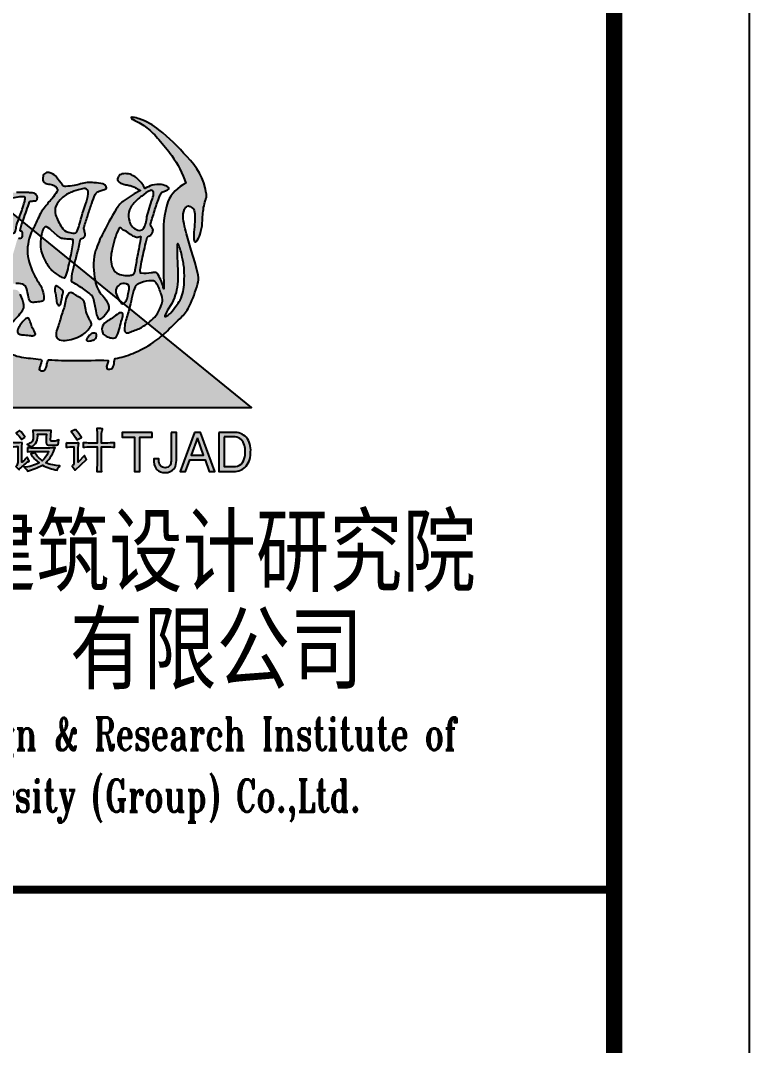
# Model space of a CAD drawing. Extents: x -345393 to -54719, y 203828 to 476815.
# Drawn here: x -98478 to -93093, y 441086 to 448663 of the extents above; entities that cross this region are included whole.
import ezdxf
from ezdxf.enums import TextEntityAlignment as Align

# ---------------------------------------------------------------- set-up
doc = ezdxf.new("R2010")
doc.units = 0
doc.header["$LTSCALE"] = 1000
doc.header["$MEASUREMENT"] = 0
doc.layers.get('0').update_dxf_attribs({"color": 252, "linetype": 'CONTINUOUS'})
doc.layers.add('图框', color=252, linetype='CONTINUOUS')
doc.styles.add('TKZ1_tjhts.shx', font='tjromant.shx', dxfattribs={"bigfont": 'tjhts.shx'})

# ---------------------------------------------------------------- blocks, each defined once
blk = doc.blocks.new('TJAD_TK_LOGO')
at = {"layer": '图框'}
for points in [[(0.3088, 0.2387, -0.055111), (0.2978, 0.218, -0.399817), (0.2889, 0.2131, -0.15154), (0.2813, 0.2164, -0.301448), (0.2805, 0.2256, 0.010306), (0.2893, 0.248, -0.01851), (0.2158, 0.3296, -0.103184), (0.1567, 0.4231, -0.120959), (0.1559, 0.5005, 0.063512), (0.1683, 0.6375, 0.024265), (0.1633, 0.7157, -0.039016), (0.1589, 0.7586, -0.148803), (0.1672, 0.7952, -0.063522), (0.1899, 0.8185, -0.021561), (0.1991, 0.8269), (0, 0.9887), (0, 0.0136), (1.2, 0.0136), (0.9015, 0.2562, -0.02734), (0.8698, 0.2318, -0.056811), (0.8015, 0.1955, -0.043653), (0.7428, 0.1781, 0.070224), (0.7398, 0.1676, -0.155586), (0.7336, 0.1464, -0.268078), (0.7145, 0.1445, 0.046034), (0.7138, 0.1514, -0.10837), (0.7157, 0.158, 0.067272), (0.7193, 0.1723, 0.007869), (0.606, 0.1714, -0.018474), (0.519, 0.1742, 0.089356), (0.5135, 0.1595, -0.084297), (0.509, 0.1441, -0.378712), (0.4979, 0.1366, -0.129516), (0.4872, 0.1418, 0.010082), (0.4893, 0.1483, -0.06366), (0.4927, 0.1585, -0.047427), (0.496, 0.17, 0.412458), (0.4928, 0.175, 0.04646), (0.4591, 0.1791, -0.083304), (0.3984, 0.1918, -0.056916)], [(0.4736, 0.7314, 0.018572), (0.4732, 0.7314), (0.4732, 0.7318, 0.06936), (0.4703, 0.733, 0.047212), (0.46, 0.7347, 0.024282), (0.4431, 0.7352, -0.000753), (0.4115, 0.7353, -0.013374), (0.3921, 0.7358, -0.164458), (0.3817, 0.7396, -0.15617), (0.3755, 0.7508, 0.064833), (0.3714, 0.765, 0.17195), (0.3603, 0.7744, 0.077232), (0.3482, 0.7786, 0.099365), (0.3407, 0.7784, 0.128164), (0.3354, 0.7756, 0.199677), (0.3314, 0.766, 0.156287), (0.3348, 0.7545, 0.086381), (0.3434, 0.7463, 0.029794), (0.3514, 0.742, -0.218512), (0.3587, 0.7337, -0.050196), (0.3602, 0.726, -0.223734), (0.3564, 0.7197, -0.013892), (0.3452, 0.7082), (0.3589, 0.6971, -0.00619), (0.3868, 0.7123, -0.093205), (0.4339, 0.7212, -0.103421), (0.4394, 0.72, -0.384925), (0.4409, 0.717, -0.045853), (0.4384, 0.7029, -0.014561), (0.4233, 0.6576, 0.006316), (0.4195, 0.6478), (0.4323, 0.6374, -0.003465), (0.4348, 0.6445, -0.002724), (0.4557, 0.7043, -0.338072), (0.4611, 0.707, 0.005218), (0.4734, 0.7074, 0.309415), (0.4756, 0.7082, 0.132077), (0.4786, 0.7099, 0.147744), (0.4814, 0.7154, 0.135646), (0.4808, 0.7231, 0.18433)], [(0.7559, 0.3745, 0.010654), (0.7583, 0.3709, 0.091005), (0.7649, 0.363, 0.311976), (0.7704, 0.3627)]]:
    blk.add_hatch(color=256, dxfattribs=at).paths.add_polyline_path(points)
h = blk.add_hatch(color=256, dxfattribs=at)
h.paths.add_polyline_path([(0.9815, 0.6879, -0.266995), (0.9881, 0.6909, -0.078548), (0.9944, 0.6887, -0.061401), (1.0014, 0.6847, -0.140506), (1.0072, 0.6756, -0.075077), (1.01, 0.6533, -0.023792), (1.0084, 0.6201, 0.028581), (1.0066, 0.5847, 0.083513), (1.0086, 0.5717, 0.556873), (1.0142, 0.5709, 0.099876), (1.0276, 0.5963, 0.058859), (1.0349, 0.6333, 0.00868), (1.0364, 0.6602, -0.055868), (1.0453, 0.7097, 0.012909), (1.0489, 0.7191, 0.07627), (1.0482, 0.7339, 0.168287), (0.9831, 0.856, 0.045812), (0.8895, 0.9461, 0.082299), (0.8236, 0.9829, 0.045024), (0.8019, 0.9879, 0.184323), (0.7964, 0.9871, 0.401214), (0.7969, 0.9849, 0.073894), (0.8027, 0.9803, 0.009968), (0.8278, 0.9671, -0.045085), (0.8493, 0.9526, -0.042435), (0.8895, 0.9133, -0.014659), (0.9326, 0.8595, -0.075958), (0.9793, 0.7665, 0.183281), (0.9189, 0.7042, 0.093166), (0.9053, 0.5774, 0.002645), (0.9049, 0.5388), (0.9501, 0.5388, -0.021718), (0.9509, 0.5614, -0.060902), (0.9515, 0.5634, -0.750169), (0.9534, 0.5633, -0.062141), (0.956, 0.5585, -0.02804), (0.962, 0.5406, -0.001207), (0.9625, 0.5388), (0.9987, 0.5388), (0.9978, 0.5418), (0.9864, 0.5809, -0.042759), (0.9711, 0.6483, -0.166183), (0.9757, 0.68, -0.02967)])
h.paths.add_polyline_path([(0.9205, 0.7467, 0.337691), (0.9223, 0.7504, 0.234051), (0.9175, 0.7558, 0.085029), (0.898, 0.762, 0.109404), (0.8666, 0.76, 0.027051), (0.8419, 0.7495, 0.096966), (0.8201, 0.7794, 0.147389), (0.7879, 0.798, 0.110178), (0.7649, 0.7978, 0.193659), (0.7543, 0.7891, 0.105864), (0.7507, 0.7813, 0.322715), (0.7561, 0.77, 0.090222), (0.7753, 0.7627, 0.021428), (0.79, 0.7597, -0.062248), (0.8018, 0.7563, -0.0489), (0.8136, 0.7497, 0.061445), (0.8276, 0.7426, 0.045204), (0.7732, 0.709, 0.105153), (0.7461, 0.6801, 0.017534), (0.699, 0.5933, 0.04727), (0.6765, 0.5388), (0.7311, 0.5388, -0.016538), (0.7329, 0.5457, -0.06987), (0.7549, 0.6147, -0.55525), (0.7623, 0.616, 0.087068), (0.7725, 0.608, 0.000587), (0.779, 0.6054, 0.051645), (0.7807, 0.6041, 0.002312), (0.7982, 0.5921, 0.1078), (0.8147, 0.5849, 0.06971), (0.8302, 0.5876, -0.002349), (0.8243, 0.554, -0.014725), (0.8217, 0.5388), (0.8389, 0.5388, -0.003665), (0.8417, 0.5498, -0.003176), (0.8503, 0.5842, -0.214328), (0.8554, 0.5888, 0.079005), (0.8638, 0.5943, 0.136284), (0.8689, 0.6041, 0.042038), (0.8698, 0.6101, 0.121208), (0.8685, 0.6149, 0.033156), (0.8637, 0.6221, -0.089896), (0.8614, 0.627, -0.153361), (0.8622, 0.6323, -0.00558), (0.8761, 0.6782, -0.02004), (0.8922, 0.7241, -0.10938), (0.8997, 0.7368, 0.024126), (0.911, 0.7409, 0.094696)])
h.paths.add_polyline_path([(0.8709, 0.7365, -0.143663), (0.8674, 0.7141, 0.018808), (0.8493, 0.6538, -0.117601), (0.8367, 0.6124, -0.229986), (0.8191, 0.6095, -0.2857), (0.7904, 0.6393, -0.267121), (0.8025, 0.6968, -0.053371), (0.8316, 0.7238, -0.07094), (0.8606, 0.7426, -0.49062)], flags=16)
h = blk.add_hatch(color=256, dxfattribs=at)
h.paths.add_polyline_path([(0.7123, 0.7547, 0.083086), (0.7078, 0.7611, 0.127732), (0.7011, 0.7644, 0.060999), (0.6727, 0.7685, 0.050289), (0.6488, 0.769, 0.061315), (0.6263, 0.7647, -0.058239), (0.6053, 0.759, -0.023274), (0.5769, 0.7559, -0.318074), (0.5654, 0.7615, -0.012807), (0.5459, 0.787, 0.176594), (0.5273, 0.8007, 0.141446), (0.5118, 0.8023, 0.254042), (0.5015, 0.7926, 0.094349), (0.5002, 0.7774, 0.272202), (0.5073, 0.7669, 0.06938), (0.523, 0.7632, -0.099001), (0.5405, 0.7575, -0.173209), (0.5486, 0.7467, -0.244282), (0.547, 0.7377, -0.042049), (0.5309, 0.7159, 0.019533), (0.5043, 0.6835, 0.074328), (0.4889, 0.6592, -0.003717), (0.4656, 0.6104), (0.4938, 0.5874, -0.03259), (0.4985, 0.6073, -0.114709), (0.5043, 0.6174), (0.5072, 0.6195), (0.5091, 0.6202), (0.5118, 0.6201), (0.5142, 0.6193), (0.5231, 0.6138), (0.5294, 0.6085), (0.5482, 0.5915), (0.5545, 0.5865), (0.5549, 0.5865, 0.137325), (0.5628, 0.5817, 0.052206), (0.5812, 0.5795, -0.039081), (0.5963, 0.5784, -0.061234), (0.5998, 0.5775, -0.389955), (0.6022, 0.5741, -0.015439), (0.6014, 0.5665, -0.009793), (0.5919, 0.5135, -0.001555), (0.5909, 0.5086), (0.6061, 0.4962, -0.005675), (0.6129, 0.5218, 0.021764), (0.6244, 0.5699, -0.037231), (0.6265, 0.5785, -0.166808), (0.6296, 0.5808, 0.014415), (0.6366, 0.5837, 0.232872), (0.6415, 0.5909, 0.087887), (0.641, 0.6009, 0.002273), (0.6378, 0.6149, -0.178357), (0.6381, 0.6188, -0.001216), (0.6509, 0.6596, -0.011476), (0.6643, 0.6991, -0.017032), (0.6756, 0.7288, -0.192629), (0.6888, 0.7399, -0.05264), (0.7021, 0.7447, 0.121865), (0.7115, 0.7475, 0.384919)])
h.paths.add_polyline_path([(0.5967, 0.7372, -0.021509), (0.6281, 0.7468, -0.053885), (0.6378, 0.7487, -0.363115), (0.652, 0.7407, -0.093078), (0.646, 0.7046, 0.023125), (0.6222, 0.6265, -0.067346), (0.6135, 0.6034, -0.278742), (0.6057, 0.5995, -0.067064), (0.5855, 0.6021, -0.223721), (0.5632, 0.6194, -0.070697), (0.543, 0.6609, -0.171192), (0.5437, 0.69, -0.090372), (0.5638, 0.7166, -0.097027)], flags=16)
h = blk.add_hatch(color=256, dxfattribs=at)
h.paths.add_polyline_path([(0.4195, 0.6478), (0.3589, 0.6971, 0.122439), (0.3441, 0.6794, 0.077208), (0.3376, 0.6622, 0.221374), (0.3431, 0.6401, -0.044103), (0.3534, 0.6251, 0.092474), (0.3673, 0.6059, 0.149827), (0.383, 0.5987, 0.078107), (0.4006, 0.5996, 0.300992), (0.4085, 0.6066, 0.003448), (0.4116, 0.6244, -0.014936)])
h.paths.add_polyline_path([(0.4481, 0.5312, -0.118411), (0.4656, 0.6104), (0.4323, 0.6374, 0.013731), (0.4236, 0.6091, 0.354128), (0.4255, 0.6066, 0.149403), (0.4255, 0.6062, -0.033756), (0.429, 0.6051, -0.301225), (0.4322, 0.6016, -0.067966), (0.4306, 0.5853, -0.155357), (0.4255, 0.5826, -0.0383), (0.4175, 0.5813, 0.394404), (0.4141, 0.5771, -0.002997), (0.3933, 0.5061, 0.027314), (0.3759, 0.4366, 0.262389), (0.3769, 0.4312, 0.054171), (0.4093, 0.4301, -0.120269), (0.4322, 0.4278, -0.238212), (0.445, 0.4145, -0.030328), (0.4518, 0.3843, 0.177342), (0.4589, 0.3692, 0.189169), (0.4732, 0.3674, 0.024901), (0.4941, 0.3699, 0.43233), (0.5035, 0.3812, 0.054023), (0.4992, 0.4064, 0.072563), (0.4928, 0.4227, -0.024272), (0.4732, 0.4551, -0.09052)])
h.paths.add_polyline_path([(0.5909, 0.5086), (0.4938, 0.5874, 0.02545), (0.492, 0.5716, 0.128799), (0.5009, 0.5201, 0.044216), (0.5216, 0.4843, 0.076323), (0.548, 0.4604, 0.034366), (0.5624, 0.4519, 0.076032), (0.5722, 0.4489, 0.341488), (0.575, 0.4509, 0.069217), (0.5844, 0.4795, 0.009229)])
h.paths.add_polyline_path([(0.6061, 0.4962, 0.003269), (0.6024, 0.4814, 0.051211), (0.5967, 0.4451, 0.204101), (0.5987, 0.435, -0.011598), (0.6232, 0.4203, -0.044991), (0.6598, 0.3936, -0.200983), (0.6695, 0.3801, -0.006426), (0.6785, 0.3385, 0.079721), (0.6871, 0.3112, 0.326464), (0.6907, 0.3094, 0.087838), (0.6948, 0.3111, 0.087656), (0.7146, 0.3317, 0.286319), (0.7196, 0.3603, 0.076349), (0.7011, 0.3885, -0.160397), (0.6755, 0.4398), (0.6755, 0.4398)])
h.paths.add_polyline_path([(0.8517, 0.2966), (0.7903, 0.3465, 0.007087), (0.7769, 0.3013, 0.070922), (0.7741, 0.2754, 0.248353), (0.779, 0.265, 0.199635), (0.7954, 0.2684, -0.006886), (0.8134, 0.2746, 0.05678), (0.8467, 0.293, 0.006803)])
h = blk.add_hatch(color=256, dxfattribs=at)
h.paths.add_polyline_path([(0.393, 0.5629, -0.011586), (0.3965, 0.5787, 0.253288), (0.3961, 0.5791, 0.095247), (0.3878, 0.5795, -0.0106), (0.3763, 0.5795, -0.133876), (0.3608, 0.5833, -0.082431), (0.3451, 0.5964, -0.01622), (0.3317, 0.6124, 0.042319), (0.324, 0.621, 0.140851), (0.3172, 0.6238, 0.145933), (0.3085, 0.6218, 0.038492), (0.302, 0.6178), (0.3016, 0.6178, 0.000616), (0.3, 0.6162, 0.032553), (0.2979, 0.6148, 0.095329), (0.2942, 0.6103, 0.096767), (0.2905, 0.5971, -0.001525), (0.2876, 0.5737, 0.034244), (0.285, 0.5522, 0.085899), (0.2916, 0.5041, 0.097395), (0.3137, 0.4669, 0.083463), (0.3395, 0.445, 0.098864), (0.3517, 0.4407, 0.30663), (0.3559, 0.443, 0.075685), (0.3606, 0.4535, 0.009946), (0.371, 0.4905, -0.023424), (0.3776, 0.5099, 0.034776)])
h.paths.add_polyline_path([(0.3331, 0.3723, 0.321528), (0.3303, 0.3767, 0.021484), (0.2909, 0.382, 0.022843), (0.2815, 0.3822, 0.102534), (0.2763, 0.381, 0.130045), (0.2718, 0.3783, 0.267367), (0.2712, 0.3737, -0.005872), (0.2757, 0.3643, 0.058515), (0.2798, 0.3554, 0.081344), (0.2949, 0.3383, 0.099387), (0.3095, 0.3298, 0.035917), (0.3152, 0.3284, 0.245908), (0.3185, 0.3297, 0.105203), (0.327, 0.3486, -0.034055), (0.3316, 0.3653, 0.056891)])
h.paths.add_polyline_path([(0.4315, 0.3396, 0.245812), (0.436, 0.3593, 0.065072), (0.4255, 0.3925, 0.134826), (0.4253, 0.3934, -0.114996), (0.4251, 0.3945, 0.061748), (0.4182, 0.4045, 0.16919), (0.4099, 0.4088, 0.009694), (0.3932, 0.4108, 0.017654), (0.3823, 0.4116, 0.044621), (0.3745, 0.4112, 0.15913), (0.3675, 0.4082, 0.263058), (0.3666, 0.4036, 0.037983), (0.3754, 0.3845, -0.091013), (0.3784, 0.3745, -0.183458), (0.3763, 0.3696, -0.186991), (0.3705, 0.3666, -0.076588), (0.3638, 0.3668, 0.012233), (0.357, 0.368, 0.175338), (0.3532, 0.367, 0.023216), (0.3404, 0.3302, 0.04069), (0.3358, 0.3123, 0.28537), (0.3389, 0.3059, 0.048651), (0.3472, 0.3023, -0.083296), (0.3595, 0.2951, 0.044689), (0.3674, 0.2887, 0.196761), (0.3781, 0.2876, 0.127879), (0.3954, 0.2982, 0.050671)])
h.paths.add_polyline_path([(0.4633, 0.2851, 0.013244), (0.4608, 0.2933, 0.042352), (0.4538, 0.3106, 0.086452), (0.451, 0.3142, 0.181931), (0.4475, 0.3144, 0.105167), (0.437, 0.3071, 0.063777), (0.4225, 0.2892, 0.079039), (0.415, 0.2726, 0.295118), (0.4173, 0.2626, 0.12746), (0.4262, 0.259, 0.051219), (0.4378, 0.2577, -0.006938), (0.4592, 0.2552, 0.101871), (0.4716, 0.2561, 0.282022), (0.4753, 0.2604, 0.127329), (0.4734, 0.2662), (0.4732, 0.2662, -0.004335)])
h.paths.add_polyline_path([(0.6577, 0.3076, -0.058552), (0.6453, 0.3355, -0.043685), (0.6412, 0.3591, 0.088622), (0.6365, 0.3722, 0.151789), (0.6215, 0.3846, -0.046532), (0.6062, 0.3942, 0.04555), (0.5995, 0.3981, 0.043142), (0.5967, 0.3991), (0.5966, 0.3994, 0.251715), (0.5858, 0.3963, 0.137334), (0.5764, 0.371, -0.022108), (0.5712, 0.349, 0.025269), (0.5573, 0.3052, -0.028381), (0.5499, 0.2836, 0.095667), (0.5444, 0.258, 0.266705), (0.5545, 0.2414, 0.133638), (0.5811, 0.2399, 0.117773), (0.6341, 0.259, 0.081266), (0.6603, 0.2854, 0.080524), (0.6632, 0.2917), (0.6632, 0.292), (0.6636, 0.2924), (0.6636, 0.2952), (0.6632, 0.2952, 0.059624)])
h.paths.add_polyline_path([(0.5675, 0.4064, 0.121011), (0.5636, 0.4099, 0.051248), (0.5498, 0.4198, 0.077555), (0.5447, 0.4219, 0.238499), (0.5422, 0.4212, 0.167798), (0.5412, 0.4181, 0.09655), (0.5414, 0.3999, -0.014406), (0.5433, 0.3923, -0.00033), (0.5454, 0.375, 0.1059), (0.5513, 0.3573, 0.313865), (0.5557, 0.3565, 0.231713), (0.5604, 0.3643, 0.026659), (0.5643, 0.3846, -0.007425), (0.5681, 0.3998, 0.16995)])
h.paths.add_polyline_path([(0.6788, 0.2495, 0.082015), (0.6802, 0.2581, 0.360369), (0.6746, 0.2636, 0.094324), (0.6683, 0.2635, 0.109868), (0.6658, 0.2629, -0.017853), (0.6636, 0.2619), (0.6632, 0.2619, 0.095638), (0.6515, 0.2506, 0.069381), (0.6467, 0.2423, 0.391778), (0.6489, 0.2376, 0.16265), (0.6584, 0.2374, 0.029698), (0.6632, 0.2387), (0.6636, 0.2387, 0.027865), (0.6738, 0.2427, 0.232972)])
h.paths.add_polyline_path([(0.7651, 0.3086, -0.00792), (0.7663, 0.3122, -0.04061), (0.7673, 0.3161, 0.057732), (0.7686, 0.323, 0.231089), (0.7664, 0.3309, 0.223752), (0.7548, 0.3302, 0.032861), (0.7336, 0.3152, -0.012035), (0.7156, 0.3033, 0.160241), (0.7001, 0.2874, 0.160304), (0.6998, 0.2673, 0.221951), (0.7087, 0.2557, 0.080228), (0.7255, 0.2484, 0.124433), (0.7414, 0.2473, 0.177577), (0.7482, 0.2548, 0.06059), (0.7578, 0.2826, -0.013372)])
h = blk.add_hatch(color=256, dxfattribs=at)
h.paths.add_polyline_path([(0.9516, 0.4998, -0.00262), (0.9505, 0.5265, -0.01182), (0.9501, 0.5388), (0.9049, 0.5388, 0.006126), (0.9053, 0.4493, 0.002492), (0.906, 0.4122, 0.048247), (0.8873, 0.4597, 0.065909), (0.8831, 0.4654, 0.224936), (0.8775, 0.467, 0.038284), (0.8638, 0.4659, -0.06616), (0.83, 0.4648, -0.485088), (0.8272, 0.4672, -0.101913), (0.8282, 0.4872, -0.016956), (0.8389, 0.5388), (0.8217, 0.5388, -0.017973), (0.8174, 0.5204, -0.010562), (0.8098, 0.4759, -0.208845), (0.8025, 0.4605, -0.11949), (0.791, 0.4574, -0.131776), (0.7484, 0.4648, -0.127624), (0.7317, 0.4882, -0.118385), (0.7311, 0.5388), (0.6765, 0.5388, 0.005191), (0.6747, 0.5326, 0.105733), (0.6755, 0.4398), (0.7181, 0.4052), (0.7448, 0.4052, -0.078177), (0.7468, 0.4144, -0.129583), (0.7582, 0.4264, -0.224047), (0.779, 0.4292, -0.071036), (0.7797, 0.4292, 0.101063), (0.781, 0.4285, -0.019588), (0.7826, 0.4281, -0.023828), (0.7843, 0.4274, -0.322257), (0.7901, 0.4162, -0.013384), (0.7884, 0.4052), (0.8042, 0.4052, -0.014271), (0.8075, 0.414, -0.194353), (0.8209, 0.4295, -0.094044), (0.855, 0.4388, -0.035175), (0.8707, 0.4396, -0.177154), (0.8802, 0.4322, -0.054292), (0.8934, 0.4052), (0.9481, 0.4052, 0.016129), (0.9506, 0.4167, 0.043741), (0.9529, 0.4602, 0.012835)])
h.paths.add_polyline_path([(1.0212, 0.4578), (1.011, 0.5001), (0.9987, 0.5388), (0.9625, 0.5388, -0.013434), (0.9677, 0.518, -0.01242), (0.9716, 0.4981, -0.017255), (0.9742, 0.4791, -0.024091), (0.974, 0.4334, -0.03797), (0.9709, 0.4052), (1.0122, 0.4052, 0.01383), (1.0187, 0.4273, 0.116879)])
h.paths.add_polyline_path([(0.9667, 0.319, 0.068823), (0.9925, 0.3556, 0.031999), (1.0122, 0.4052), (0.9709, 0.4052, -0.002893), (0.9705, 0.403, -0.072675), (0.9603, 0.3746, -0.038888), (0.9477, 0.3552, -0.02059), (0.9288, 0.3321, -0.114728), (0.9232, 0.3261, -0.052839), (0.9136, 0.3198), (0.911, 0.3189), (0.9088, 0.319), (0.9087, 0.322), (0.9144, 0.3343), (0.9184, 0.3407), (0.9328, 0.3631), (0.9415, 0.3829), (0.9415, 0.384, 0.030329), (0.9481, 0.4052), (0.8934, 0.4052, -0.019139), (0.8966, 0.395, -0.131139), (0.901, 0.3705, -0.068706), (0.8883, 0.3366, -0.106182), (0.8705, 0.3122, -0.027075), (0.8517, 0.2966), (0.9015, 0.2562, 0.015633), (0.9183, 0.2717, -0.009266)])
h = blk.add_hatch(color=256, dxfattribs=at)
h.paths.add_polyline_path([(0.7975, 0.3787, -0.041396), (0.8042, 0.4052), (0.7884, 0.4052, -0.011453), (0.7864, 0.3958, -0.01007), (0.7826, 0.3786, -0.034546), (0.7785, 0.3708, -0.087737), (0.7704, 0.3627), (0.7903, 0.3465), (0.7903, 0.3465, 0.020125)])
h.paths.add_polyline_path([(0.7448, 0.4052), (0.7181, 0.4052), (0.7559, 0.3745, -0.051476), (0.7466, 0.3933, -0.099669)])
h = blk.add_hatch(color=256, dxfattribs=at)
h.paths.add_polyline_path([(0.1087, -0.0549, 0.215782), (0.0955, -0.0527, 0.067417), (0.0878, -0.0572, -0.168397), (0.0723, -0.0608, -0.018722), (0.0557, -0.0587, 0.069135), (0.0371, -0.0584, -0.211583), (0.0322, -0.0571, 0.012327), (0.0271, -0.0542, 0.18165), (0.0227, -0.0546, 0.234564), (0.0145, -0.0607, 0.06939), (0.0092, -0.0773, 0.040114), (0.004, -0.1264, 0.00862), (0.0038, -0.1509, 0.034302), (0.0033, -0.1865, 0.240525), (0.0113, -0.1992, 0.151405), (0.014, -0.1995, 0.254247), (0.0165, -0.1924, 0.038225), (0.0174, -0.1663, -0.061608), (0.0194, -0.1463, 0.026815), (0.0223, -0.1127, -0.054652), (0.0257, -0.0929, -0.028262), (0.0289, -0.0835, -0.253686), (0.0385, -0.0789, 0.007206), (0.0489, -0.0782, -0.006599), (0.0729, -0.0746, 0.009999), (0.0841, -0.0723, -0.062381), (0.0934, -0.0735, -0.15567), (0.0993, -0.0771, -0.051163), (0.1052, -0.0853, -0.102101), (0.1065, -0.0911, -0.03095), (0.1072, -0.1291, 0.010088), (0.1069, -0.1503, -0.131285), (0.1038, -0.1627, -0.019629), (0.1006, -0.1683, -0.485137), (0.0962, -0.1696, 0.001583), (0.093, -0.1677, 0.165296), (0.0875, -0.1704, 0.24859), (0.0847, -0.1785, 0.066176), (0.0882, -0.1886, 0.038595), (0.0909, -0.1945, 0.378365), (0.0951, -0.1957, 0.077759), (0.1038, -0.1826, 0.016012), (0.1121, -0.17, 0.054651), (0.1183, -0.1552, 0.087206), (0.1231, -0.1116, 0.064902), (0.1173, -0.0684, 0.144064)])
h.paths.add_polyline_path([(0.0629, -0.0931), (0.0559, -0.0934), (0.0526, -0.0942), (0.0487, -0.0957), (0.0473, -0.0971), (0.0457, -0.0999, 0.333571), (0.0462, -0.1038, 0.045952), (0.0523, -0.1067, 0.064784), (0.0622, -0.1092, 0.210865), (0.0684, -0.1072, 0.127927), (0.0706, -0.102, 0.211886), (0.0696, -0.0958, 0.12013), (0.0674, -0.0941)], flags=17)
h.paths.add_polyline_path([(0.058, -0.146, -0.039434), (0.0609, -0.152, 0.054133), (0.0642, -0.1578, 0.123184), (0.0796, -0.1504, 0.140353), (0.0842, -0.1429, 0.284617), (0.0828, -0.1391, -0.012464), (0.0763, -0.135, 0.016141), (0.0639, -0.1258, -0.029736), (0.0406, -0.1269, -0.149024), (0.0367, -0.13, 0.190304), (0.0335, -0.134, 0.089845), (0.0332, -0.143, 0.171078), (0.0413, -0.1572, 0.249801), (0.0503, -0.1586, 0.378768), (0.055, -0.1529, 0.031236), (0.054, -0.1458), (0.0561, -0.1439)], flags=17)
h.paths.add_polyline_path([(0.1936, -0.0808, -0.130766), (0.1929, -0.0832, -0.049), (0.1889, -0.0904, 0.175351), (0.1867, -0.0955, 0.389375), (0.1886, -0.0971, 0.146359), (0.1966, -0.0935, 0.079034), (0.2024, -0.0886, 0.101244), (0.205, -0.0836, 0.132531), (0.2051, -0.0769, 0.067751), (0.2031, -0.0722, 0.050259), (0.1996, -0.0676, 0.454265), (0.198, -0.0678, 0.06765), (0.196, -0.0731, 0.007561)])
h.paths.add_polyline_path([(0.189, -0.104, 0.313541), (0.1862, -0.1002, 0.335576), (0.1832, -0.1018, 0.015792), (0.1784, -0.1349, -0.057755), (0.1712, -0.1608, 0.000363), (0.1628, -0.1859, 0.094511), (0.1671, -0.2072, 0.230423), (0.1705, -0.2113, 0.369117), (0.1764, -0.2058, 0.039319), (0.18, -0.1854, -0.109188), (0.1887, -0.1489, 0.00425), (0.1908, -0.1434, 0.032369), (0.1887, -0.118, -0.025515)])
h.paths.add_polyline_path([(0.251, -0.0452, 0.093827), (0.2363, -0.0633, 0.302072), (0.2373, -0.0679, 0.296548), (0.2444, -0.0681, 0.04254), (0.259, -0.0604, -0.129019), (0.2753, -0.0571, -0.117204), (0.2785, -0.0581, -0.328405), (0.2786, -0.0608, -0.051459), (0.2703, -0.0723, 0.085646), (0.2604, -0.09, 0.031903), (0.2597, -0.0932, -0.315533), (0.2562, -0.0979, -0.134544), (0.2509, -0.099, -0.408117), (0.2479, -0.0961, 0.035639), (0.2445, -0.0851, 0.084333), (0.2416, -0.0806, 0.358627), (0.239, -0.0802, 0.227473), (0.2329, -0.092, 0.148882), (0.235, -0.0994, -0.254787), (0.2358, -0.1059, -0.110418), (0.229, -0.1131, -0.032156), (0.2173, -0.1207, 0.122106), (0.2102, -0.1279, 0.074479), (0.2035, -0.1443, 0.233421), (0.2058, -0.152, 0.316166), (0.2167, -0.1523, 0.122903), (0.2315, -0.1397, 0.056501), (0.2413, -0.1246, -0.025506), (0.2474, -0.11, -0.174643), (0.2597, -0.1006, 0.004602), (0.2657, -0.0979, -0.251477), (0.2643, -0.107, -0.130218), (0.2586, -0.1116, 0.16089), (0.2539, -0.1165, 0.172735), (0.253, -0.123, 0.448793), (0.2607, -0.1246, 0.141971), (0.272, -0.1086, 0.057248), (0.2765, -0.0945, -0.334885), (0.2836, -0.0873, -0.076773), (0.2877, -0.0871, -0.545841), (0.2894, -0.0894, -0.008092), (0.2895, -0.1045, 0.139136), (0.2949, -0.1235, 0.144746), (0.301, -0.1277, 0.355116), (0.3041, -0.1263, 0.046986), (0.3064, -0.118, 0.052614), (0.3072, -0.1148, 0.237681), (0.3057, -0.1128, 0.025436), (0.3015, -0.1114, -0.354836), (0.298, -0.1075, -0.049448), (0.2968, -0.0935, -0.035628), (0.2969, -0.0883, -0.387964), (0.3001, -0.084, -0.009611), (0.3071, -0.0814, 0.187317), (0.3113, -0.0778, 0.232403), (0.3115, -0.0721, 0.143525), (0.3105, -0.0719, 0.022411), (0.2879, -0.0821, -0.00319), (0.2795, -0.086, -0.206179), (0.276, -0.0863, -0.165764), (0.2735, -0.0838, -0.217969), (0.274, -0.0802, -0.110096), (0.2841, -0.0684, -0.031862), (0.2964, -0.0594, 0.078929), (0.2994, -0.0567, 0.264707), (0.2996, -0.0548, 0.034215), (0.298, -0.0525, 0.174735), (0.2957, -0.0516, 0.001752), (0.2917, -0.0518, -0.177458), (0.2867, -0.0505, -0.140307), (0.2831, -0.0469, -0.275752), (0.2842, -0.0412, 0.167681), (0.2852, -0.035, 0.301407), (0.2787, -0.0302, 0.08311), (0.273, -0.0304, 0.130737)])
h.paths.add_polyline_path([(0.3265, -0.1185, 0.027579), (0.3434, -0.1267, 0.154526), (0.3537, -0.1275, 0.082415), (0.3631, -0.1246, 0.312986), (0.3634, -0.1187, 0.221824), (0.3602, -0.1161, 0.031656), (0.355, -0.1158, -0.00721), (0.3422, -0.1122, -0.071904), (0.3274, -0.106, -0.267193), (0.324, -0.1005, -0.023267), (0.3278, -0.0922, 0.395574), (0.3247, -0.0851, 0.188464), (0.3166, -0.0869, 0.051998), (0.3107, -0.0902, 0.108508), (0.3062, -0.0972, 0.200123), (0.3045, -0.1041, 0.191616), (0.3078, -0.1086, -0.01282)])
h.paths.add_polyline_path([(0.3061, -0.1345, 0.188222), (0.2987, -0.1344, 0.20573), (0.2909, -0.1393, 0.018376), (0.2852, -0.1492, -0.117409), (0.2773, -0.1592, -0.060927), (0.2765, -0.1465, 0.215117), (0.2745, -0.1419, 0.470033), (0.2699, -0.1433, -0.045545), (0.2616, -0.1486, -0.074224), (0.2553, -0.1514, -0.568137), (0.252, -0.1485, -0.07678), (0.2526, -0.1441, 0.100197), (0.2529, -0.1346, 0.387299), (0.2502, -0.1327, 0.118665), (0.2478, -0.1338, 0.185429), (0.2406, -0.1469, -0.018374), (0.2387, -0.1583, 0.026924), (0.2355, -0.1694, -0.013447), (0.2349, -0.18, 0.097057), (0.2361, -0.1921, 0.277047), (0.2398, -0.1951, 0.192921), (0.2429, -0.1932, 0.125735), (0.2464, -0.1796, -0.084178), (0.2486, -0.1648, -0.292454), (0.2566, -0.1598, -0.427415), (0.2627, -0.1662, -0.039723), (0.2621, -0.1773, 0.744354), (0.2674, -0.1794, 0.173973), (0.2753, -0.1721, -0.079593), (0.2831, -0.1615, 0.037997), (0.2923, -0.1518, -0.536451), (0.3002, -0.1519, -0.220641), (0.3027, -0.1657, -0.033334), (0.3, -0.1785, -0.02197), (0.2922, -0.1962, -0.036413), (0.288, -0.2042, 0.059035), (0.2879, -0.2046, 0.221247), (0.2894, -0.2077, 0.229092), (0.2907, -0.2079, 0.104052), (0.2938, -0.2056, 0.039622), (0.3034, -0.1893, 0.031663), (0.3116, -0.1728, 0.083922), (0.3151, -0.1559, 0.095464), (0.3114, -0.1418, 0.118136)])
h.paths.add_polyline_path([(0.4291, -0.0935), (0.4405, -0.0853, 0.028783), (0.4221, -0.0627), (0.4102, -0.0715, -0.06685)])
h.paths.add_polyline_path([(0.4215, -0.1047), (0.4022, -0.1042), (0.3969, -0.1036), (0.3948, -0.1036), (0.3948, -0.1181), (0.4007, -0.1176), (0.4092, -0.1169), (0.4158, -0.1168), (0.4158, -0.1709, -0.223037), (0.4102, -0.1829, -0.003297), (0.4095, -0.1842), (0.42, -0.1936, 0.201777), (0.4221, -0.1917, -0.033526), (0.4536, -0.1659, -0.02738), (0.4473, -0.1527, -0.067274), (0.4298, -0.1697, -0.004515), (0.43, -0.112, -0.051491), (0.4312, -0.1036)])
h.paths.add_polyline_path([(0.4681, -0.0776), (0.4676, -0.0915, -0.202539), (0.4614, -0.1024, -0.066868), (0.4473, -0.1105, -0.101276), (0.4613, -0.1193, 0.145344), (0.4788, -0.1017, 0.140249), (0.4824, -0.0753, -0.003162), (0.5118, -0.0753, -0.016144), (0.5113, -0.0906, 0.052901), (0.5122, -0.1087, 0.214665), (0.5146, -0.1118, 0.093296), (0.5153, -0.1118, 0.137117), (0.5238, -0.1126, 0.000424), (0.5373, -0.1123, 0.022294), (0.5517, -0.1112), (0.5538, -0.0948), (0.5502, -0.0961), (0.5458, -0.0974), (0.5419, -0.0985), (0.5363, -0.0994), (0.5323, -0.0995), (0.5266, -0.0985), (0.5261, -0.0963), (0.5266, -0.0805), (0.5279, -0.0627), (0.5208, -0.0631), (0.5109, -0.0633), (0.4981, -0.0633), (0.4859, -0.0633), (0.4771, -0.0632), (0.4669, -0.0627)])
h.paths.add_polyline_path([(0.5056, -0.1225, -0.002263), (0.4652, -0.1224, -0.028919), (0.4487, -0.1207), (0.4487, -0.1351), (0.4568, -0.134), (0.467, -0.1332, -0.001197), (0.5012, -0.1332, 0.000411), (0.5195, -0.1332, -0.117897), (0.4977, -0.1647, -0.081518), (0.4732, -0.1382), (0.4592, -0.142, 0.067412), (0.4873, -0.1722, -0.099344), (0.4368, -0.1867, -0.117302), (0.4487, -0.1993, 0.051291), (0.4985, -0.1798, 0.052048), (0.5475, -0.1968, -0.102524), (0.5573, -0.1817, -0.086164), (0.5097, -0.1716, 0.112398), (0.5412, -0.1212, -0.018709)])
h.paths.add_polyline_path([(0.6036, -0.1181), (0.6036, -0.1747, -0.094232), (0.598, -0.1829), (0.6085, -0.1968), (0.647, -0.1609), (0.64, -0.147), (0.619, -0.1691), (0.619, -0.1241, -0.058001), (0.6207, -0.1057, 0.319569), (0.6199, -0.1049, 0.045142), (0.6064, -0.1062, 0.020451), (0.5944, -0.1061, -0.034776), (0.5777, -0.1049), (0.5777, -0.1193, -0.030546)])
h.paths.add_polyline_path([(0.6099, -0.0601), (0.5952, -0.0664, -0.049542), (0.6141, -0.0941), (0.6302, -0.0872, 0.030356)])
h.paths.add_polyline_path([(0.6595, -0.1054, -0.019379), (0.6351, -0.1042), (0.6351, -0.1193, -0.02608), (0.6603, -0.1181), (0.682, -0.1181), (0.682, -0.1729, -0.021278), (0.6806, -0.2012), (0.6974, -0.2012, -0.017067), (0.6967, -0.1716), (0.6967, -0.1181), (0.7148, -0.1181, -0.024313), (0.7409, -0.1193), (0.7409, -0.1042, -0.018656), (0.7103, -0.1055), (0.6967, -0.1055), (0.6967, -0.0765, -0.143011), (0.7016, -0.0589, 0.162811), (0.697, -0.0572, 0.035376), (0.6847, -0.0564, 0.004148), (0.6806, -0.0564, -0.046173), (0.6819, -0.0675, -0.00345), (0.682, -0.1055, -0.001359)])
h.paths.add_polyline_path([(0.7665, -0.0695), (0.7665, -0.0854), (0.8078, -0.0854), (0.8078, -0.2004), (0.8257, -0.2004), (0.8257, -0.0854), (0.867, -0.0854), (0.867, -0.0695)])
h.paths.add_polyline_path([(0.9301, -0.1569, -0.040499), (0.9291, -0.1744, -0.3078), (0.915, -0.1875, -0.189438), (0.8973, -0.1845, -0.186489), (0.89, -0.1721, -0.07743), (0.8894, -0.158), (0.8723, -0.158, 0.198241), (0.8816, -0.1938, 0.214326), (0.9098, -0.2039, 0.249549), (0.9415, -0.1907, 0.135294), (0.948, -0.1641), (0.948, -0.0695), (0.9301, -0.0695)])
h.paths.add_polyline_path([(1.0285, -0.0695), (1.0088, -0.0695), (0.9602, -0.2004), (0.9786, -0.2004), (0.9926, -0.1613), (1.0441, -0.1613), (1.0579, -0.2004), (1.0772, -0.2004)])
h.paths.add_polyline_path([(1.0186, -0.0882), (1.0389, -0.146), (0.9981, -0.146)], flags=16)
h.paths.add_polyline_path([(1.0908, -0.0695), (1.0908, -0.2004), (1.1399, -0.2004, 0.229129), (1.182, -0.1827, 0.179316), (1.1971, -0.1343, 0.181564), (1.1826, -0.0858, 0.220204), (1.1406, -0.0695)])
h.paths.add_polyline_path([(1.1086, -0.0846), (1.1391, -0.0846, -0.337188), (1.1746, -0.1078, -0.124189), (1.1773, -0.1517, -0.40123), (1.1391, -0.1844), (1.1086, -0.1844)], flags=16)
for points in [[(0, 0.9887), (0, 0.0136), (1.2, 0.0136)], [(0.867, -0.0695), (0.7665, -0.0695), (0.7665, -0.0854), (0.8078, -0.0854), (0.8078, -0.2004), (0.8257, -0.2004), (0.8257, -0.0854), (0.867, -0.0854)], [(1.0088, -0.0695), (0.9602, -0.2004), (0.9786, -0.2004), (0.9926, -0.1613), (1.0441, -0.1613), (1.0579, -0.2004), (1.0772, -0.2004), (1.0285, -0.0695)], [(1.0186, -0.0882), (0.9981, -0.146), (1.0389, -0.146)]]:
    blk.add_lwpolyline(points, close=True, dxfattribs=at)
for points in [[(0.4179, 0.5814, 0.036527), (0.4255, 0.5826, 0.155357), (0.4306, 0.5853, 0.067966), (0.4322, 0.6016, 0.301225), (0.429, 0.6051, 0.033756), (0.4255, 0.6062, -0.149403), (0.4255, 0.6066, -0.354128), (0.4236, 0.6091, -0.017197), (0.4348, 0.6445, -0.010154), (0.4348, 0.6445, -0.002724), (0.4557, 0.7043, -0.338072), (0.4611, 0.707, 0.005218), (0.4734, 0.7074, 0.309415), (0.4756, 0.7082, 0.132077), (0.4786, 0.7099, 0.147744), (0.4814, 0.7154, 0.135646), (0.4808, 0.7231, 0.18433), (0.4736, 0.7314, 0.018572), (0.4732, 0.7314), (0.4732, 0.7318, 0.071117), (0.4702, 0.733, 0.046841), (0.46, 0.7347, 0.024282), (0.4431, 0.7352, -0.000753), (0.4115, 0.7353, -0.013374)], [(0.3984, 0.1918, 0.083304), (0.4591, 0.1791, -0.046418), (0.4928, 0.175, -0.509372), (0.4955, 0.1688, 0.042269), (0.4927, 0.1585, 0.06366), (0.4893, 0.1483, -0.010082), (0.4872, 0.1418, 0.129516), (0.4979, 0.1366, 0.378712), (0.509, 0.1441, 0.084297), (0.5135, 0.1595, -0.089356), (0.519, 0.1742, 0.018474), (0.606, 0.1714, -0.007869), (0.7193, 0.1723, -0.067272), (0.7157, 0.158, 0.10837), (0.7138, 0.1514, -0.046034), (0.7145, 0.1445, 0.268078), (0.7336, 0.1464, 0.155586), (0.7398, 0.1676, -0.070224), (0.7428, 0.1781, 0.043653), (0.8015, 0.1955, 0.056811), (0.8698, 0.2318, 0.042991), (0.9183, 0.2717, -0.009266), (0.9667, 0.319, 0.068823), (0.9925, 0.3556, 0.045849), (1.0187, 0.4273, 0.116879), (1.0212, 0.4578), (1.011, 0.5001), (0.9978, 0.5418), (0.9864, 0.5809, -0.042759), (0.9711, 0.6483, -0.166183), (0.9757, 0.68, -0.02967), (0.9815, 0.6879, -0.266995), (0.9881, 0.6909, -0.078548), (0.9944, 0.6887, -0.061401), (1.0014, 0.6847, -0.140506), (1.0072, 0.6756, -0.075077), (1.01, 0.6533, -0.023792), (1.0084, 0.6201, 0.028581), (1.0066, 0.5847, 0.083513), (1.0086, 0.5717, 0.561681), (1.0142, 0.5709, 0.099708), (1.0276, 0.5963, 0.059415), (1.0349, 0.6336, 0.008566), (1.0364, 0.6602, -0.055868), (1.0453, 0.7097, 0.012909), (1.0489, 0.7191, 0.07627), (1.0482, 0.7339, 0.168287), (0.9831, 0.856, 0.045812), (0.8895, 0.9461, 0.082299), (0.8236, 0.9829, 0.045024), (0.8019, 0.9879, 0.184323), (0.7964, 0.9871, 0.401214), (0.7969, 0.9849, 0.073894), (0.8027, 0.9803, 0.009968), (0.8278, 0.9671, -0.045085), (0.8493, 0.9526, -0.042435), (0.8895, 0.9133, -0.014659), (0.9326, 0.8595, -0.075958), (0.9793, 0.7665, 0.183281), (0.9189, 0.7042, 0.093166), (0.9053, 0.5774, 0.00877), (0.9053, 0.4493, 0.002492), (0.906, 0.4122, 0.048247), (0.8873, 0.4597, 0.065909), (0.8831, 0.4654, 0.224936), (0.8775, 0.467, 0.038284), (0.8638, 0.4659, -0.06616), (0.83, 0.4648, -0.485088), (0.8272, 0.4672, -0.101913), (0.8282, 0.4872, -0.020622), (0.8417, 0.5498, -0.003176), (0.8503, 0.5842, -0.214328), (0.8554, 0.5888, 0.079005), (0.8638, 0.5943, 0.136284), (0.8689, 0.6041, 0.042038), (0.8698, 0.6101, 0.13569), (0.8682, 0.6154, 0.030912), (0.8637, 0.6221, -0.089896), (0.8614, 0.627, -0.153361), (0.8622, 0.6323, -0.00558), (0.8761, 0.6782, -0.02004), (0.8922, 0.7241, -0.10938), (0.8997, 0.7368, 0.024126), (0.911, 0.7409, 0.094696), (0.9205, 0.7467, 0.397569), (0.9221, 0.751, 0.211166), (0.9175, 0.7558, 0.085029), (0.898, 0.762, 0.109404), (0.8666, 0.76, 0.027051), (0.8419, 0.7495, 0.096966), (0.8201, 0.7794, 0.147389), (0.7879, 0.798, 0.110178), (0.7649, 0.7978, 0.193659), (0.7543, 0.7891, 0.105864), (0.7507, 0.7813, 0.322715), (0.7561, 0.77, 0.090222), (0.7753, 0.7627, 0.021428), (0.79, 0.7597, -0.062248), (0.8018, 0.7563, -0.0489), (0.8136, 0.7497, 0.061445), (0.8276, 0.7426, 0.045204), (0.7732, 0.709, 0.105153), (0.7461, 0.6801, 0.017534), (0.699, 0.5933, 0.052474), (0.6747, 0.5326, 0.105733), (0.6755, 0.4398, 0.160397), (0.7011, 0.3885, -0.076349), (0.7196, 0.3603, -0.286319), (0.7146, 0.3317, -0.087656), (0.6948, 0.3111, -0.08033), (0.6911, 0.3095, -0.368951), (0.687, 0.3114, -0.079318), (0.6785, 0.3385, 0.006426), (0.6695, 0.3801, 0.200983), (0.6598, 0.3936, 0.044991), (0.6232, 0.4203, 0.011598), (0.5987, 0.435, -0.204101), (0.5967, 0.4451, -0.051211), (0.6024, 0.4814, -0.008944), (0.6129, 0.5218, 0.021764), (0.6244, 0.5699, -0.037231), (0.6265, 0.5785, -0.166808), (0.6296, 0.5808, 0.014415), (0.6366, 0.5837, 0.232872), (0.6415, 0.5909, 0.087887), (0.641, 0.6009, 0.002324), (0.6377, 0.6152, -0.163549), (0.6381, 0.6188, -0.001216), (0.6509, 0.6596, -0.011476), (0.6643, 0.6991, -0.017032), (0.6756, 0.7288, -0.192629), (0.6888, 0.7399, -0.05264), (0.7021, 0.7447, 0.121865), (0.7115, 0.7475, 0.384919), (0.7123, 0.7547, 0.083086), (0.7078, 0.7611, 0.127732), (0.7011, 0.7644, 0.060999), (0.6727, 0.7685, 0.050289), (0.6488, 0.769, 0.061315), (0.6263, 0.7647, -0.058239), (0.6053, 0.759, -0.023274), (0.5769, 0.7559, -0.318074), (0.5654, 0.7615, -0.012807), (0.5459, 0.787, 0.176594), (0.5273, 0.8007, 0.141446), (0.5118, 0.8023, 0.254042), (0.5015, 0.7926, 0.094349), (0.5002, 0.7774, 0.272202), (0.5073, 0.7669, 0.06938), (0.523, 0.7632, -0.099001), (0.5405, 0.7575, -0.176084), (0.5487, 0.7465, -0.238335), (0.547, 0.7377, -0.042049), (0.5309, 0.7159, 0.019533), (0.5043, 0.6835, 0.074328), (0.4889, 0.6592, -0.003717), (0.4656, 0.6104, 0.118412), (0.4481, 0.5312, 0.09052), (0.4732, 0.4551, 0.024272), (0.4928, 0.4227, -0.072563), (0.4992, 0.4064, -0.054023), (0.5035, 0.3812, -0.43233), (0.4941, 0.3699, -0.024901), (0.4732, 0.3674, -0.189169), (0.4589, 0.3692, -0.177342), (0.4518, 0.3843, 0.030328), (0.445, 0.4145, 0.238212), (0.4322, 0.4278, 0.120269), (0.4093, 0.4301, -0.054171)], [(0.6281, 0.7468, 0.021509), (0.5967, 0.7372, 0.097027), (0.5638, 0.7166, 0.090372), (0.5437, 0.69, 0.169889), (0.5429, 0.6611, 0.071038), (0.5632, 0.6194, 0.223721), (0.5855, 0.6021, 0.067064), (0.6057, 0.5995, 0.278742), (0.6135, 0.6034, 0.067346), (0.6222, 0.6265, -0.023125), (0.646, 0.7046, 0.093078), (0.652, 0.7407, 0.363115), (0.6378, 0.7487, 0.053885), (0.6281, 0.7468, 6.810958)], [(0.8606, 0.7426, 0.07094), (0.8316, 0.7238, 0.053371), (0.8025, 0.6968, 0.267121), (0.7904, 0.6393, 0.2857), (0.8191, 0.6095, 0.229986), (0.8367, 0.6124, 0.117601), (0.8493, 0.6538, -0.018808), (0.8674, 0.7141, 0.14456), (0.8708, 0.7367, 0.484806), (0.8606, 0.7426, 5.237074)], [(0.4339, 0.7212, 0.093231), (0.3868, 0.7123, 0.00619), (0.3589, 0.6971, 0.122439), (0.3441, 0.6794, 0.077208), (0.3376, 0.6622, 0.223971), (0.3433, 0.6399, -0.043458), (0.3534, 0.6251, 0.092474), (0.3673, 0.6059, 0.149827), (0.383, 0.5987, 0.078107), (0.4006, 0.5996, 0.300992), (0.4085, 0.6066, 0.003448), (0.4116, 0.6244, -0.021253), (0.4233, 0.6576, 0.014561), (0.4384, 0.7029, 0.045853), (0.4409, 0.717, 0.360509), (0.4396, 0.7199, 0.107188), (0.4339, 0.7212, -16745.559379)], [(0.5963, 0.5784, 0.039081), (0.5812, 0.5795, -0.052206), (0.5628, 0.5817, -0.137325), (0.5549, 0.5865), (0.5545, 0.5865), (0.5482, 0.5915), (0.5294, 0.6085), (0.5231, 0.6138), (0.5142, 0.6193), (0.5118, 0.6201), (0.5091, 0.6202), (0.5072, 0.6195), (0.5043, 0.6174, 0.11368), (0.4985, 0.6074, 0.058255), (0.492, 0.5716, 0.128799), (0.5009, 0.5201, 0.044216), (0.5216, 0.4843, 0.076323), (0.548, 0.4604, 0.034366), (0.5624, 0.4519, 0.072238), (0.5717, 0.449, 0.392565), (0.575, 0.4509, 0.069217), (0.5844, 0.4795, 0.010784), (0.5919, 0.5135, 0.009793), (0.6014, 0.5665, 0.015439), (0.6022, 0.5741, 0.389955), (0.5998, 0.5775, 0.061234), (0.5963, 0.5784, -16.613237)], [(0.8302, 0.5876, -0.06971), (0.8147, 0.5849, -0.1078), (0.7982, 0.5921, -0.002312), (0.7807, 0.6041, -0.051645), (0.779, 0.6054, -0.000587), (0.7725, 0.608, -0.087068), (0.7623, 0.616, 0.55525), (0.7549, 0.6147, 0.06987), (0.7329, 0.5457, 0.135187), (0.7317, 0.4882, 0.127624), (0.7484, 0.4648, 0.131776), (0.791, 0.4574, 0.11949), (0.8025, 0.4605, 0.208845), (0.8098, 0.4759, 0.010562), (0.8174, 0.5204, 0.032706), (0.8243, 0.554, 0.002349), (0.8302, 0.5876, 0.084937)], [(0.9509, 0.5614, 0.033546), (0.9505, 0.5265, 0.00262), (0.9516, 0.4998, -0.012835), (0.9529, 0.4602, -0.043741), (0.9506, 0.4167, -0.046481), (0.9415, 0.384), (0.9415, 0.3829), (0.9328, 0.3631), (0.9184, 0.3407), (0.9144, 0.3343), (0.9087, 0.322), (0.9088, 0.3196), (0.9094, 0.3189), (0.911, 0.3189), (0.9136, 0.3198, 0.052839), (0.9232, 0.3261, 0.114728), (0.9288, 0.3321, 0.02059), (0.9477, 0.3552, 0.038888), (0.9603, 0.3746, 0.072675), (0.9705, 0.403, 0.040867), (0.974, 0.4334, 0.024091), (0.9742, 0.4791, 0.017255), (0.9716, 0.4981, 0.01242), (0.9677, 0.518, 0.014641), (0.962, 0.5406, 0.02804), (0.956, 0.5585, 0.062141), (0.9534, 0.5633, 0.750169), (0.9515, 0.5634, 0.060902), (0.9509, 0.5614, -13.357546)], [(0.5636, 0.4099, 0.051248), (0.5498, 0.4198, 0.074352), (0.545, 0.4219, 0.258738), (0.5422, 0.4212, 0.167798), (0.5412, 0.4181, 0.09655), (0.5414, 0.3999, -0.014406), (0.5433, 0.3923, -0.00033), (0.5454, 0.375, 0.1059), (0.5513, 0.3573, 0.313865), (0.5557, 0.3565, 0.231713), (0.5604, 0.3643, 0.026659), (0.5643, 0.3846, -0.007268), (0.568, 0.3995, 0.17843), (0.5675, 0.4064, 0.121011), (0.5636, 0.4099, -4.005973)], [(0.779, 0.4292, 0.224008), (0.7582, 0.4264, 0.129583), (0.7468, 0.4144, 0.179243), (0.7466, 0.3933, 0.062164), (0.7583, 0.3709, 0.091005), (0.7649, 0.363, 0.312007), (0.7704, 0.3627, 0.087732), (0.7785, 0.3708, 0.034546), (0.7826, 0.3786, 0.01007), (0.7864, 0.3958, 0.02484), (0.7901, 0.4162, 0.322257), (0.7843, 0.4274, 0.023828), (0.7826, 0.4281, 0.019588), (0.781, 0.4285, -0.101063), (0.7797, 0.4292, 0.071042), (0.779, 0.4292, 42.184609)], [(0.8075, 0.414, 0.0557), (0.7975, 0.3787, -0.020125), (0.7903, 0.3465, 0.007087), (0.7769, 0.3013, 0.070922), (0.7741, 0.2754, 0.248353), (0.779, 0.265, 0.199635), (0.7954, 0.2684, -0.006886), (0.8134, 0.2746, 0.05678), (0.8467, 0.293, 0.033884), (0.8705, 0.3122, 0.106182), (0.8883, 0.3366, 0.068706), (0.901, 0.3705, 0.131139), (0.8966, 0.395, 0.073508), (0.8802, 0.4322, 0.177154), (0.8707, 0.4396, 0.035175), (0.855, 0.4388, 0.094044), (0.8209, 0.4295, 0.194353), (0.8075, 0.414, 1.395504)], [(0.3954, 0.2982, 0.050671), (0.4315, 0.3396, 0.245812), (0.436, 0.3593, 0.065072), (0.4255, 0.3925, 0.14855), (0.4253, 0.3935, -0.105311), (0.4251, 0.3945, 0.061748)], [(0.5995, 0.3981, 0.043142), (0.5967, 0.3991), (0.5966, 0.3994, 0.251715), (0.5858, 0.3963, 0.137334), (0.5764, 0.371, -0.022108), (0.5712, 0.349, 0.025269), (0.5573, 0.3052, -0.028381), (0.5499, 0.2836, 0.095667), (0.5444, 0.258, 0.266705), (0.5545, 0.2414, 0.133638), (0.5811, 0.2399, 0.117773), (0.6341, 0.259, 0.081266), (0.6603, 0.2854, 0.080524), (0.6632, 0.2917), (0.6632, 0.292), (0.6636, 0.2924), (0.6636, 0.2952), (0.6632, 0.2952, 0.059624), (0.6577, 0.3076, -0.058552), (0.6453, 0.3355, -0.043685), (0.6412, 0.3591, 0.088622), (0.6365, 0.3722, 0.151789), (0.6215, 0.3846, -0.046532), (0.6062, 0.3942, 0.04555), (0.5995, 0.3981, -0.637022)], [(0.4475, 0.3144, 0.105167), (0.437, 0.3071, 0.063777), (0.4225, 0.2892, 0.079039), (0.415, 0.2726, 0.295118), (0.4173, 0.2626, 0.12746), (0.4262, 0.259, 0.051219), (0.4378, 0.2577, -0.006938), (0.4592, 0.2552, 0.096731), (0.471, 0.2559, 0.313514), (0.4753, 0.2604, 0.118262), (0.4736, 0.2658), (0.4736, 0.2661), (0.4732, 0.2662, -0.004335), (0.4633, 0.2851, 0.013244), (0.4608, 0.2933, 0.040921), (0.4541, 0.31, 0.09847), (0.451, 0.3142, 0.181931), (0.4475, 0.3144, 6.785247)], [(0.7548, 0.3302, 0.032861), (0.7336, 0.3152, -0.012035), (0.7156, 0.3033, 0.160241), (0.7001, 0.2874, 0.160304), (0.6998, 0.2673, 0.221951), (0.7087, 0.2557, 0.080228), (0.7255, 0.2484, 0.124433), (0.7414, 0.2473, 0.177577), (0.7482, 0.2548, 0.06059), (0.7578, 0.2826, -0.013372), (0.7651, 0.3086, -0.00792), (0.7663, 0.3122, -0.04061), (0.7673, 0.3161, 0.057732), (0.7686, 0.323, 0.231089), (0.7664, 0.3309, 0.223752), (0.7548, 0.3302, 2.735032)], [(0.6632, 0.2619, 0.095638), (0.6515, 0.2506, 0.069381), (0.6467, 0.2423, 0.391778), (0.6489, 0.2376, 0.16265), (0.6584, 0.2374, 0.029698), (0.6632, 0.2387), (0.6636, 0.2387, 0.027865), (0.6738, 0.2427, 0.232972), (0.6788, 0.2495, 0.082015), (0.6802, 0.2581, 0.360369), (0.6746, 0.2636, 0.094324), (0.6683, 0.2635, 0.122116), (0.6655, 0.2628, -0.015671), (0.6636, 0.2619), (0.6632, 0.2619)], [(0.4405, -0.0853, 0.028783), (0.4221, -0.0627), (0.4102, -0.0715, -0.06685), (0.4291, -0.0935), (0.4405, -0.0853)], [(0.6099, -0.0601), (0.5952, -0.0664, -0.049542), (0.6141, -0.0941), (0.6302, -0.0872, 0.030356), (0.6099, -0.0601, -0.367543)], [(0.7016, -0.0589, 0.162811), (0.697, -0.0572, 0.035376), (0.6847, -0.0564, 0.004148), (0.6806, -0.0564, -0.046173), (0.6819, -0.0675, -0.00345), (0.682, -0.1055, -0.001359), (0.6595, -0.1054, -0.019379), (0.6351, -0.1042), (0.6351, -0.1193, -0.02608), (0.6603, -0.1181), (0.682, -0.1181), (0.682, -0.1729, -0.021278), (0.6806, -0.2012), (0.6974, -0.2012, -0.017067), (0.6967, -0.1716), (0.6967, -0.1181), (0.7151, -0.1181, -0.024106), (0.7409, -0.1193), (0.7409, -0.1042, -0.018656), (0.7103, -0.1055), (0.6967, -0.1055), (0.6967, -0.0765, -0.143011), (0.7016, -0.0589, -0.556347)], [(0.4312, -0.1036), (0.4215, -0.1047), (0.4022, -0.1042), (0.3969, -0.1036), (0.3948, -0.1036), (0.3948, -0.1036), (0.3948, -0.1181), (0.4007, -0.1176), (0.4092, -0.1169), (0.4158, -0.1168), (0.4158, -0.171, -0.221898), (0.4102, -0.1829, -0.003297), (0.4095, -0.1842), (0.42, -0.1936, 0.201777), (0.4221, -0.1917, -0.033526), (0.4536, -0.1659, -0.02738), (0.4473, -0.1527, -0.067274), (0.4298, -0.1697, -0.004515), (0.43, -0.112, -0.051491), (0.4312, -0.1036, 1.276431)], [(0.4487, -0.1206), (0.4487, -0.1351), (0.4568, -0.134), (0.467, -0.1332, -0.001197), (0.5012, -0.1332, 0.000411), (0.5195, -0.1332, -0.117897), (0.4977, -0.1647, -0.081518), (0.4732, -0.1382), (0.4592, -0.142, 0.067412), (0.4873, -0.1722, -0.099344), (0.4368, -0.1867, -0.117302), (0.4487, -0.1993, 0.051291), (0.4985, -0.1798, 0.052048), (0.5475, -0.1968, -0.102524), (0.5573, -0.1817, -0.086164), (0.5097, -0.1716, 0.112398), (0.5412, -0.1212, -0.018709), (0.5056, -0.1225, -0.002263), (0.4652, -0.1224, -0.029288), (0.4485, -0.1206, -12.247816)]]:
    blk.add_lwpolyline(points, format="xyb", dxfattribs=at)
for points in [[(0.5517, -0.1112), (0.5538, -0.0948), (0.5502, -0.0961), (0.5458, -0.0974), (0.5419, -0.0985), (0.5363, -0.0994), (0.5323, -0.0995), (0.5283, -0.0988), (0.5265, -0.0979), (0.5263, -0.0971), (0.5261, -0.0954), (0.5266, -0.0805), (0.5279, -0.0627), (0.5208, -0.0631), (0.5109, -0.0633), (0.4981, -0.0633), (0.4859, -0.0633), (0.4771, -0.0632), (0.4669, -0.0627), (0.4681, -0.0776), (0.4676, -0.0915, -0.202539), (0.4614, -0.1024, -0.066868), (0.4473, -0.1105, -0.101276), (0.4613, -0.1193, 0.145344), (0.4788, -0.1017, 0.140249), (0.4824, -0.0753, -0.003162), (0.5118, -0.0753), (0.5118, -0.0753, -0.016144), (0.5113, -0.0906, 0.050777), (0.5121, -0.108, 0.255064), (0.5146, -0.1118, 0.093296), (0.5153, -0.1118, 0.137117), (0.5238, -0.1126, 0.000424), (0.5373, -0.1123, 0.022294)], [(0.9301, -0.0695), (0.9301, -0.1569, -0.040499), (0.9291, -0.1744, -0.3078), (0.915, -0.1875, -0.189438), (0.8973, -0.1845, -0.186489), (0.89, -0.1721, -0.07743), (0.8894, -0.158), (0.8723, -0.158, 0.198241), (0.8816, -0.1938, 0.214326), (0.9098, -0.2039, 0.249549), (0.9415, -0.1907, 0.135294), (0.948, -0.1641), (0.948, -0.0695)], [(1.0908, -0.0695), (1.0908, -0.2004), (1.1399, -0.2004, 0.229129), (1.182, -0.1827, 0.179316), (1.1971, -0.1343, 0.181564), (1.1826, -0.0858, 0.220204), (1.1406, -0.0695)], [(1.1086, -0.0846), (1.1086, -0.1844), (1.1391, -0.1844, 0.40123), (1.1773, -0.1517, 0.124189), (1.1746, -0.1078, 0.337188), (1.1391, -0.0846)], [(0.5777, -0.1049), (0.5777, -0.1193, -0.030546), (0.6036, -0.1181), (0.6036, -0.1747, -0.094232), (0.598, -0.1829), (0.6085, -0.1968), (0.647, -0.1609), (0.64, -0.147), (0.619, -0.1691), (0.619, -0.1241, -0.055814), (0.6205, -0.1063, 0.652499), (0.6196, -0.1049, 0.044194), (0.6064, -0.1062, 0.020451), (0.5944, -0.1061, -0.034776)]]:
    blk.add_lwpolyline(points, format="xyb", close=True, dxfattribs=at)
at = {"layer": '图框', "style": 'TKZ1_tjhts.shx'}
for s, height, p in [('同济大学建筑设计研究院', 0.258835, (0.6, -0.4754)), (' 集团 有限公司', 0.25884, (0.6594, -0.8031))]:
    blk.add_text(s, height=height, dxfattribs=at).set_placement(p, align=Align.MIDDLE_CENTER)
at = {"layer": '图框', "style": 'TKZ1_tjhts.shx', "width": 0.7}
for s, p in [('Architectural Design & Research Institute of', (0.6, -1.0814)), ('Tongji University (Group) Co.,Ltd.', (0.6, -1.2887))]:
    blk.add_text(s, height=0.108983, dxfattribs=at).set_placement(p, align=Align.MIDDLE_CENTER)
blk = doc.blocks.new('TJAD_TK_A1')
at = {"layer": '图框'}
blk.add_line((1341.379, 356.449), (1341.379, 950.449), dxfattribs=at)
at = {"layer": '图框', "const_width": 1.2}
blk.add_lwpolyline([(1331.379, 940.449), (525.379, 940.449), (525.379, 366.449), (1331.379, 366.449)], close=True, dxfattribs=at)
at = {"layer": '图框', "const_width": 0.6}
blk.add_lwpolyline([(1251.379, 670.449), (1331.379, 670.449)], dxfattribs=at)
at = {"color": 1, "xscale": 22.02171320475964, "yscale": 22.02171320475964, "zscale": 22.02171320475958}
blk.add_blockref('TJAD_TK_LOGO', (1278.166, 705.775), dxfattribs=at)

msp = doc.modelspace()

# ---------------------------------------------------------------- block references
at = {"layer": '图框', "xscale": 100, "yscale": 100, "zscale": 100}
msp.add_blockref('TJAD_TK_A1', (-227230.60052, 375194.08987), dxfattribs=at)

doc.saveas('drawing.dxf')
